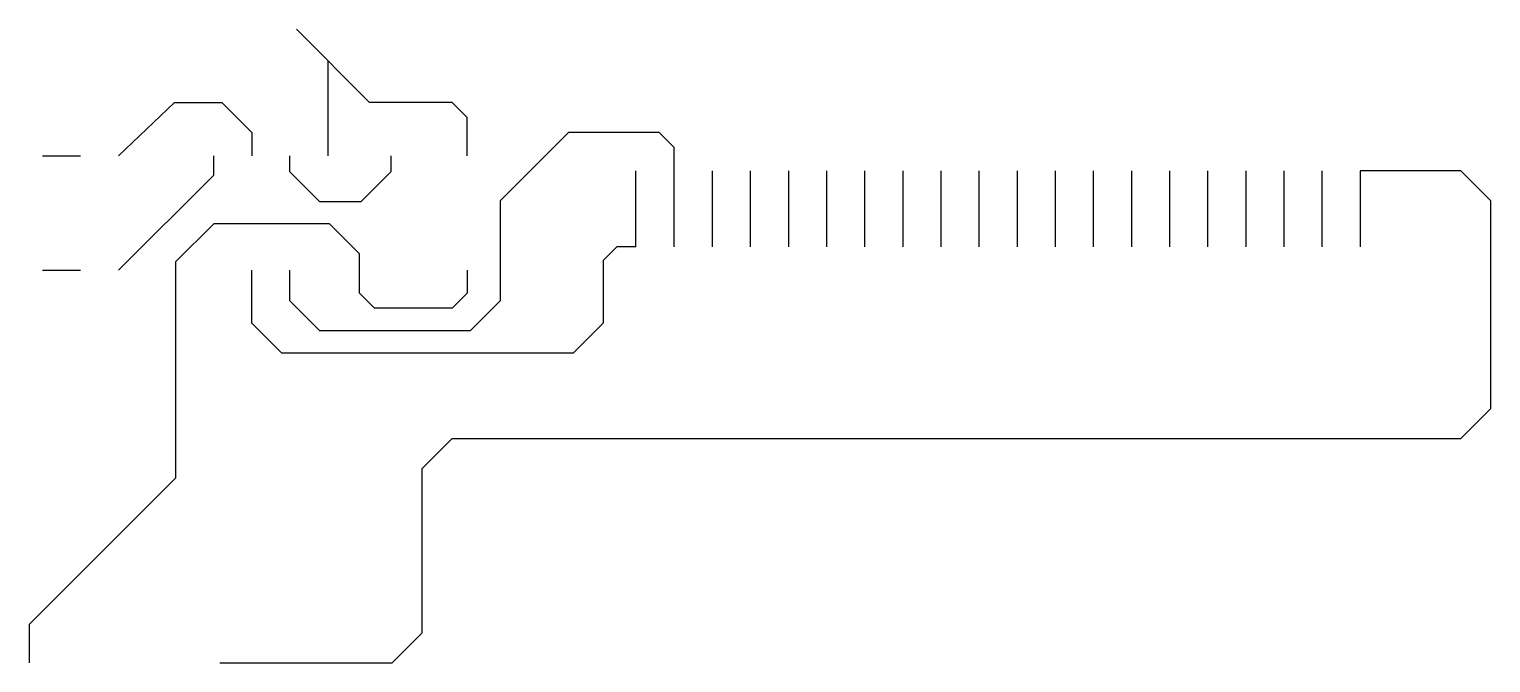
# Model space of a CAD drawing. Header units: millimetres. Extents: x 13.1 to 110.5, y 6.8 to 49.
import ezdxf

# ---------------------------------------------------------------- set-up
doc = ezdxf.new("R2010")
doc.units = ezdxf.units.MM
doc.header["$MEASUREMENT"] = 0
doc.layers.add('TOP-1.00mm', color=1, linetype='Continuous')

msp = doc.modelspace()

# ---------------------------------------------------------------- linework, layer by layer
at = {"layer": 'TOP-1.00mm'}
for p, q in [((33.04, 40.564), (33.04, 46.887)), ((14, 40.564), (16.54, 40.564)), ((53.564, 34.491), (53.564, 39.571)), ((56.104, 34.491), (56.104, 39.571)), ((58.644, 39.571), (58.644, 34.491)), ((61.184, 39.571), (61.184, 34.491)), ((63.724, 39.571), (63.724, 34.491)), ((66.264, 39.571), (66.264, 34.491)), ((68.804, 39.571), (68.804, 34.491)), ((71.344, 39.571), (71.344, 34.491)), ((73.884, 39.571), (73.884, 34.491)), ((76.424, 39.571), (76.424, 34.491)), ((78.964, 39.571), (78.964, 34.491)), ((81.504, 39.571), (81.504, 34.491)), ((84.044, 39.571), (84.044, 34.491)), ((86.584, 39.571), (86.584, 34.491)), ((89.124, 39.571), (89.124, 34.491)), ((91.664, 39.571), (91.664, 34.491)), ((94.204, 39.571), (94.204, 34.491)), ((96.744, 39.571), (96.744, 34.491)), ((99.284, 39.571), (99.284, 34.491)), ((14, 32.944), (16.54, 32.944)), ((42.515, 28.904), (42.304, 28.904))]:
    msp.add_line(p, q, dxfattribs=at)
for points in [[(42.304, 40.564), (42.304, 43.126), (41.304, 44.126), (35.801, 44.126), (30.927, 49)], [(19.08, 40.564), (22.798, 44.126), (25.96, 44.126), (27.96, 42.126), (27.96, 40.564)], [(56.104, 39.571), (56.104, 41.111), (55.104, 42.111), (49.055, 42.111), (44.515, 37.571), (44.515, 30.904), (42.515, 28.904)], [(19.08, 32.944), (25.42, 39.283), (25.42, 40.564)], [(37.224, 40.564), (37.224, 39.505), (35.224, 37.505), (32.5, 37.505), (30.5, 39.505), (30.5, 40.564)], [(25.82, 6.77), (37.317, 6.77), (39.317, 8.77), (39.317, 19.72), (41.317, 21.72), (108.539, 21.72), (110.539, 23.72), (110.539, 37.571), (108.539, 39.571), (101.824, 39.571), (101.824, 34.491)], [(42.304, 32.944), (42.304, 31.404), (41.304, 30.404), (36.132, 30.404), (35.132, 31.404), (35.132, 34.038), (33.132, 36.038), (25.42, 36.038), (22.88, 33.498), (22.88, 19.07), (13.12, 9.31), (13.12, 6.77)], [(53.564, 34.491), (52.294, 34.491), (51.378, 33.574), (51.378, 29.404), (49.378, 27.404), (29.96, 27.404), (27.96, 29.404), (27.96, 32.944)], [(42.304, 28.904), (32.5, 28.904), (30.5, 30.904), (30.5, 32.944)]]:
    msp.add_lwpolyline(points, dxfattribs=at)

doc.saveas('drawing.dxf')
